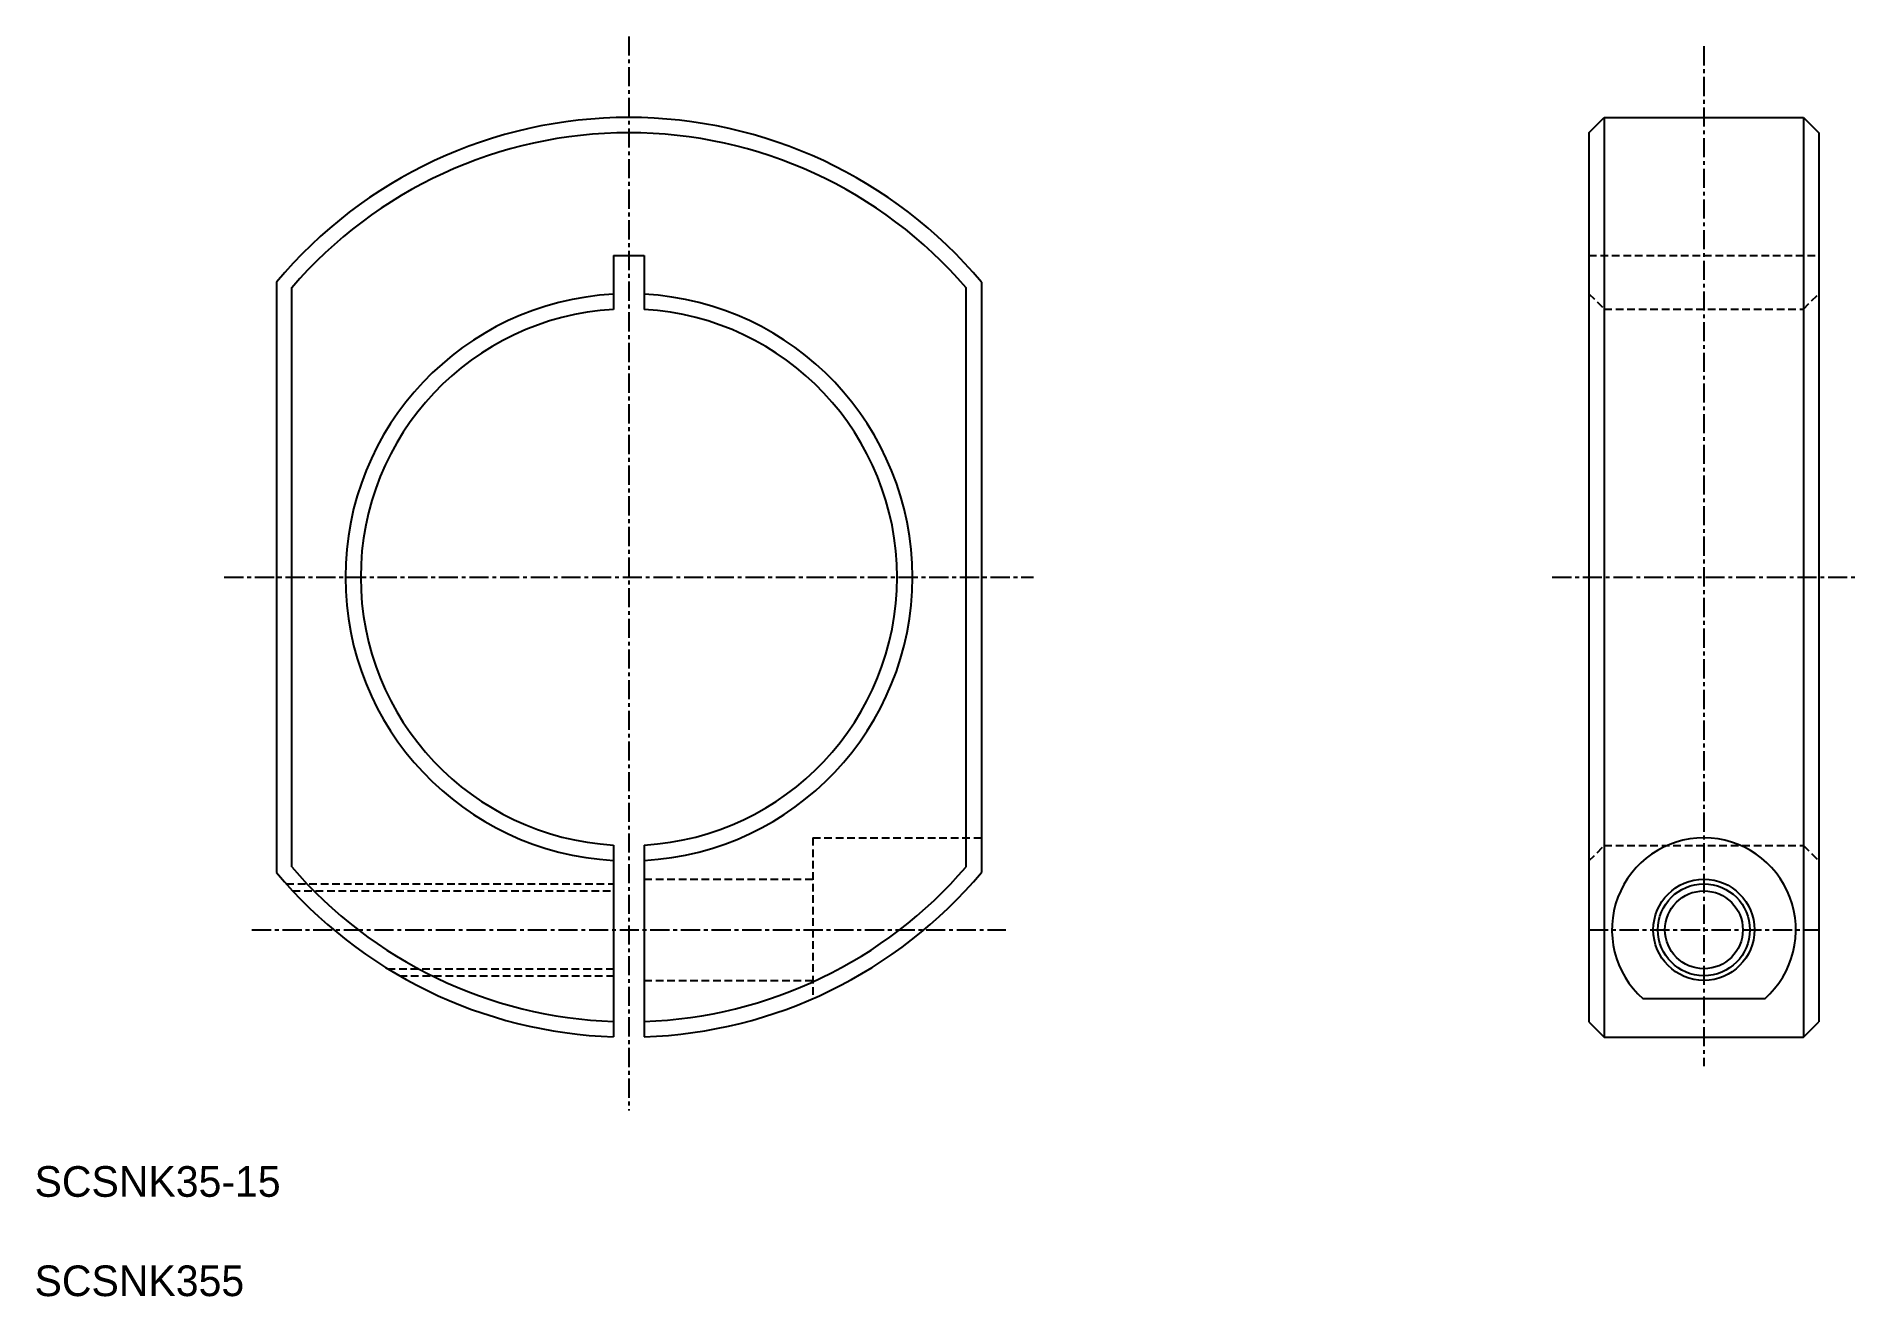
# Model space of a CAD drawing. Extents: x 61 to 179, y 94 to 176.
import ezdxf

# ---------------------------------------------------------------- set-up
doc = ezdxf.new("R2010")
doc.units = 0
doc.linetypes.add('CENTER', pattern=[2, 1.25, -0.25, 0.25, -0.25])
doc.linetypes.add('DASHED', pattern=[0.75, 0.5, -0.25])
doc.layers.get('0').update_dxf_attribs({"linetype": 'CONTINUOUS'})
doc.layers.add('CENTER', color=1, linetype='CENTER')

msp = doc.modelspace()

# ---------------------------------------------------------------- linework, layer by layer
at = {"color": 7, "linetype": 'CONTINUOUS'}
for p, q in [((161.86, 169.44), (162.86, 170.44)), ((162.86, 170.44), (162.86, 110.44)), ((162.86, 170.44), (175.86, 170.44)), ((175.86, 170.44), (175.86, 110.44)), ((175.86, 170.44), (176.86, 169.44)), ((161.86, 169.44), (161.86, 111.44)), ((176.86, 169.44), (176.86, 111.44)), ((98.21, 161.44), (98.21, 157.91)), ((98.21, 161.44), (100.21, 161.44)), ((100.21, 161.44), (100.21, 157.91)), ((76.21, 159.7), (76.21, 121.18)), ((77.21, 121.55), (77.21, 159.34)), ((121.21, 121.55), (121.21, 159.34)), ((122.21, 159.7), (122.21, 121.18)), ((98.21, 122.97), (98.21, 110.45)), ((100.21, 122.97), (100.21, 110.45)), ((165.39, 112.95), (173.33, 112.95)), ((161.86, 111.44), (162.86, 110.44)), ((162.86, 110.44), (175.86, 110.44)), ((175.86, 110.44), (176.86, 111.44))]:
    msp.add_line(p, q, dxfattribs=at)
at = {"color": 3, "linetype": 'DASHED'}
for p, q in [((161.86, 161.44), (176.86, 161.44)), ((161.86, 158.94), (162.86, 157.94)), ((162.86, 157.94), (175.86, 157.94)), ((162.86, 157.94), (162.86, 122.94)), ((175.86, 157.94), (176.86, 158.94)), ((175.86, 157.94), (175.86, 122.94)), ((111.21, 123.44), (111.21, 112.95)), ((111.21, 123.44), (122.21, 123.44)), ((161.86, 121.94), (162.86, 122.94)), ((162.86, 122.94), (175.86, 122.94)), ((175.86, 122.94), (176.86, 121.94)), ((76.85, 120.44), (98.21, 120.44)), ((77.27, 119.98), (98.21, 119.98)), ((100.21, 120.74), (111.21, 120.74)), ((83.47, 114.9), (98.21, 114.9)), ((84.24, 114.44), (98.21, 114.44)), ((100.21, 114.14), (111.21, 114.14))]:
    msp.add_line(p, q, dxfattribs=at)
at = {"color": 7, "linetype": 'CONTINUOUS'}
for radius in [3.3, 2.54]:
    msp.add_circle((169.36, 117.44), radius, dxfattribs=at)
at = {"color": 3, "linetype": 'CONTINUOUS'}
msp.add_circle((169.36, 117.44), 3, dxfattribs=at)
at = {"color": 7, "linetype": 'CONTINUOUS'}
for centre, radius, start, end in [((99.21, 140.44), 30, 39.9445, 140.0555), ((99.21, 140.44), 29, 40.6572, 139.3428), ((99.21, 140.44), 18.5, 93.0986, 266.9014), ((99.21, 140.44), 17.5, 93.2758, 266.7242), ((99.21, 140.44), 18.5, 273.0986, 86.9014), ((99.21, 140.44), 17.5, 273.2758, 86.7242), ((169.36, 117.44), 6, 311.4752, 228.5248), ((99.21, 140.44), 30, 219.9445, 268.0898), ((99.21, 140.44), 29, 220.6572, 268.0239), ((99.21, 140.44), 29, 271.9761, 319.3428), ((99.21, 140.44), 30, 271.9102, 320.0555)]:
    msp.add_arc(centre, radius, start, end, dxfattribs=at)
at = {"layer": 'CENTER', "color": 1, "linetype": 'CENTER'}
for p, q in [((99.21, 175.73), (99.21, 105.65)), ((169.36, 175.09), (169.36, 108.54)), ((72.81, 140.44), (125.61, 140.44)), ((159.46, 140.44), (179.26, 140.44)), ((74.61, 117.44), (123.81, 117.44)), ((161.86, 117.44), (176.86, 117.44))]:
    msp.add_line(p, q, dxfattribs=at)

# ---------------------------------------------------------------- texts
at = {"color": 7, "linetype": 'CONTINUOUS'}
for s, p in [('SCSNK35-15', (60.43, 100.02)), ('SCSNK355', (60.43, 93.54))]:
    msp.add_text(s, height=2, dxfattribs=at).set_placement(p)

doc.saveas('drawing.dxf')
